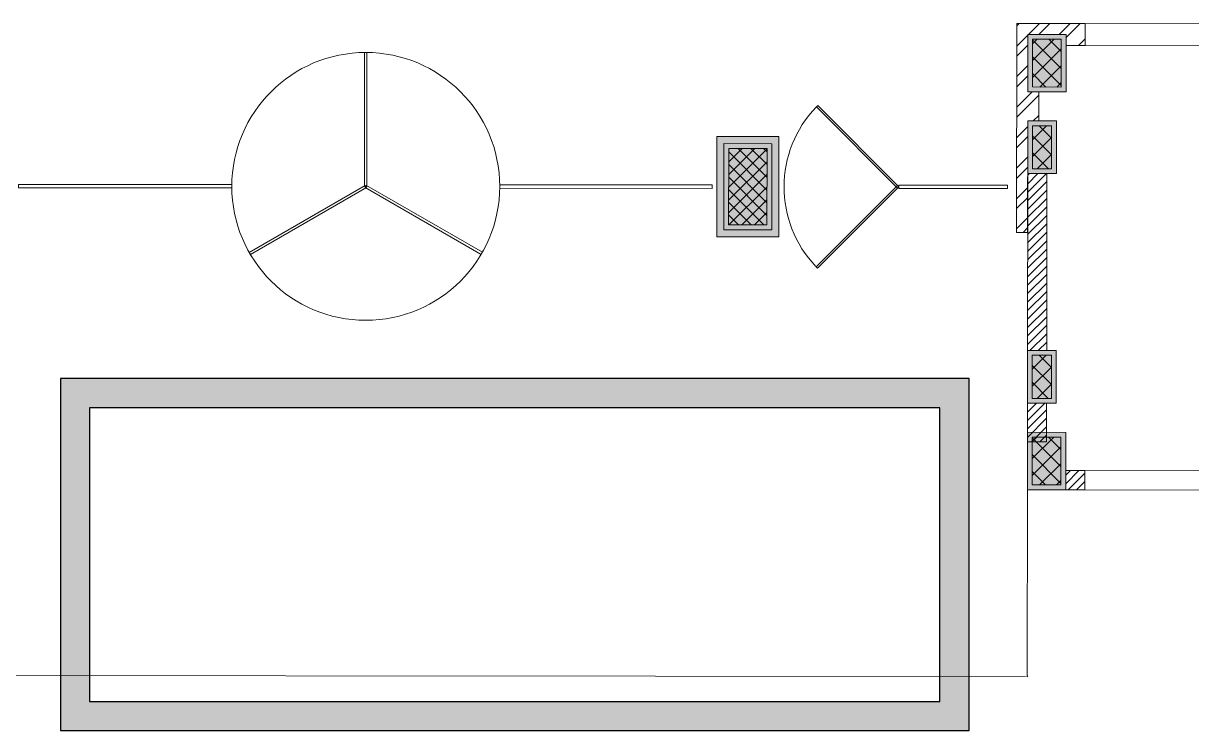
# Model space of a CAD drawing. Header units: inches. Extents: x -957 to 3394, y -3 to 3008.
# Drawn here: x 1816.7 to 2296.9, y 2209.2 to 2500 of the extents above; entities that cross this region are included whole.
import ezdxf

# ---------------------------------------------------------------- set-up
doc = ezdxf.new("R2010")
doc.units = ezdxf.units.IN
doc.header["$MEASUREMENT"] = 0
for name, color, linetype in [('hatches', 7, 'Continuous'), ('PDF_$0$Elevation_5 Light', 7, 'Continuous'), ('PDF_$0$glazing', 7, 'Continuous'), ('PDF_0', 7, 'Continuous'), ('PDF_Door', 7, 'Continuous'), ('PDF_Doors_Section', 7, 'Continuous'), ('PDF_Framing-Column', 7, 'Continuous'), ('PDF_Framing-Column Hatch', 7, 'Continuous'), ('PDF_GROUND', 7, 'Continuous'), ('PDF_Hatch - Brick Wall', 7, 'Continuous'), ('PDF_Hatch - Wall', 7, 'Continuous'), ('PDF_I-DOOR-OPEN', 7, 'Continuous'), ('PDF_I-WALL-HATCH', 7, 'Continuous'), ('PDF_Kerb', 7, 'Continuous'), ('PDF_Wall', 7, 'Continuous')]:
    doc.layers.add(name, color=color, linetype=linetype)

msp = doc.modelspace()

# ---------------------------------------------------------------- hatches: boundary and pattern name
at = {"layer": 'hatches', "true_color": 0x000000}
h = msp.add_hatch(color=18, dxfattribs=at)
h.dxf.hatch_style = 1
h.paths.add_polyline_path([(1831.9, 2353.98), (1831.9, 2209.23), (2205.45, 2209.23), (2205.45, 2353.98)])
h.paths.add_polyline_path([(2193.45, 2341.98), (2193.45, 2221.23), (1843.9, 2221.23), (1843.9, 2341.98)], flags=16)

# ---------------------------------------------------------------- linework, layer by layer
at = {"layer": 'PDF_$0$Elevation_5 Light', "lineweight": 0}
msp.add_circle((1957.41, 2433.01), 55.06, dxfattribs=at)
at = {"layer": 'PDF_$0$glazing', "lineweight": 0}
for points in [[(1957.9, 2433.01), (1957.88, 2488.07), (1956.9, 2488.07), (1956.92, 2433.01)], [(1957.16, 2433.44), (1909.49, 2405.89), (1909.98, 2405.04), (1957.66, 2432.59)], [(1957.16, 2432.59), (2004.86, 2405.07), (2005.35, 2405.92), (1957.66, 2433.44)]]:
    msp.add_lwpolyline(points, close=True, dxfattribs=at)
at = {"layer": 'PDF_0', "color": 7, "lineweight": 0, "true_color": 0xffffff}
for points in [[(2245.29, 2471.9), (2245.31, 2495.5), (2229.58, 2495.51), (2229.56, 2471.91)], [(2229.55, 2459.92), (2241.35, 2459.91), (2241.33, 2438.27), (2229.53, 2438.28)], [(2229.47, 2365.52), (2241.27, 2365.51), (2241.25, 2343.88), (2229.45, 2343.89)], [(2245.15, 2308.28), (2245.17, 2331.88), (2229.44, 2331.9), (2229.42, 2308.3)]]:
    msp.add_lwpolyline(points, close=True, dxfattribs=at)
at = {"layer": 'PDF_0', "lineweight": 0}
for points in [[(2101.72, 2453.54), (2127.28, 2453.52), (2127.25, 2412.22), (2101.68, 2412.24)], [(2104.67, 2450.58), (2124.33, 2450.57), (2124.3, 2415.17), (2104.64, 2415.19)]]:
    msp.add_lwpolyline(points, close=True, dxfattribs=at)
for points in [[(2229.42, 2308.3), (2229.35, 2231.51)], [(2228.57, 2231.52), (403.64, 2233.08)], [(2229.16, 2231.32), (2229.55, 2231.72)]]:
    msp.add_lwpolyline(points, dxfattribs=at)
at = {"layer": 'PDF_0', "color": 7, "lineweight": 0, "true_color": 0xffffff, "transparency": 33554559}
for points in [[(2245.29, 2471.9), (2245.31, 2495.5), (2229.56, 2471.91), (2229.58, 2495.51)], [(2229.55, 2459.92), (2241.35, 2459.91), (2229.53, 2438.28), (2241.33, 2438.27)], [(2229.47, 2365.52), (2241.27, 2365.51), (2229.45, 2343.89), (2241.25, 2343.88)], [(2245.15, 2308.28), (2245.17, 2331.88), (2229.42, 2308.3), (2229.44, 2331.9)]]:
    msp.add_solid(points, dxfattribs=at)
at = {"layer": 'PDF_Door', "lineweight": 0}
msp.add_arc((2176.86, 2432.78), 47.48, 136.0544, 223.6114, dxfattribs=at)
at = {"layer": 'PDF_Doors_Section', "lineweight": 0}
for points in [[(1902.35, 2433.75), (1814.64, 2433.83), (1814.64, 2432.44), (1902.35, 2432.37)], [(2099.84, 2433.58), (2012.47, 2433.66), (2012.47, 2432.27), (2099.84, 2432.2)], [(2221.22, 2433.48), (2176.58, 2433.52), (2176.58, 2432.13), (2221.22, 2432.09)]]:
    msp.add_lwpolyline(points, close=True, dxfattribs=at)
at = {"layer": 'PDF_Framing-Column', "lineweight": 0}
for points in [[(2229.58, 2495.51), (2245.31, 2495.5), (2245.29, 2471.9), (2229.56, 2471.91)], [(2231.54, 2493.54), (2243.34, 2493.53), (2243.32, 2473.87), (2231.53, 2473.88)], [(2229.55, 2459.92), (2241.35, 2459.91), (2241.33, 2438.27), (2229.53, 2438.28)], [(2231.51, 2457.95), (2239.38, 2457.94), (2239.36, 2440.24), (2231.5, 2440.25)], [(2104.64, 2415.19), (2124.3, 2415.17), (2124.33, 2450.57), (2104.67, 2450.58)], [(2106.6, 2417.15), (2122.34, 2417.14), (2122.36, 2448.6), (2106.63, 2448.62)], [(2229.47, 2365.52), (2241.27, 2365.51), (2241.25, 2343.88), (2229.45, 2343.89)], [(2231.43, 2363.56), (2239.3, 2363.55), (2239.28, 2345.85), (2231.42, 2345.86)], [(2229.44, 2331.9), (2245.17, 2331.88), (2245.15, 2308.28), (2229.42, 2308.3)], [(2231.4, 2329.93), (2243.2, 2329.92), (2243.18, 2310.25), (2231.39, 2310.26)]]:
    msp.add_lwpolyline(points, close=True, dxfattribs=at)
at = {"layer": 'PDF_Framing-Column Hatch', "lineweight": 0}
for points in [[(2231.53, 2484.73), (2240.36, 2493.53)], [(2231.54, 2491.68), (2233.4, 2493.54)], [(2243.33, 2481.48), (2231.54, 2493.29)], [(2243.34, 2488.43), (2238.24, 2493.54)], [(2231.53, 2477.78), (2243.34, 2489.56)], [(2243.33, 2474.52), (2231.54, 2486.33)], [(2237.03, 2473.87), (2231.53, 2479.38)], [(2234.58, 2473.87), (2243.33, 2482.61)], [(2241.53, 2473.87), (2243.33, 2475.66)], [(2231.51, 2452.19), (2237.28, 2457.94)], [(2239.37, 2452.87), (2234.31, 2457.95)], [(2231.5, 2445.23), (2239.37, 2453.09)], [(2239.37, 2445.92), (2231.51, 2453.79)], [(2106.62, 2437.88), (2117.37, 2448.61)], [(2106.62, 2432.67), (2122.36, 2448.38)], [(2106.63, 2448.31), (2106.94, 2448.62)], [(2106.63, 2443.1), (2112.15, 2448.61)], [(2122.35, 2431.51), (2106.63, 2447.26)], [(2122.35, 2436.73), (2110.49, 2448.61)], [(2122.36, 2441.94), (2115.7, 2448.61)], [(2122.36, 2447.15), (2120.92, 2448.6)], [(2238.09, 2440.24), (2231.5, 2446.84)], [(2233.47, 2440.25), (2239.37, 2446.14)], [(2106.61, 2427.45), (2122.36, 2443.17)], [(2122.34, 2426.3), (2106.62, 2442.04)], [(2106.61, 2422.24), (2122.35, 2437.96)], [(2122.34, 2421.08), (2106.62, 2436.83)], [(2121.07, 2417.14), (2106.62, 2431.61)], [(2106.73, 2417.15), (2122.35, 2432.74)], [(2115.85, 2417.14), (2106.61, 2426.4)], [(2111.95, 2417.15), (2122.34, 2427.53)], [(2110.64, 2417.15), (2106.61, 2421.18)], [(2117.16, 2417.14), (2122.34, 2422.31)], [(2231.43, 2357.79), (2237.19, 2363.55)], [(2239.29, 2358.48), (2234.23, 2363.55)], [(2231.42, 2350.84), (2239.29, 2358.7)], [(2239.29, 2351.53), (2231.43, 2359.4)], [(2238, 2345.85), (2231.42, 2352.45)], [(2233.39, 2345.86), (2239.29, 2351.75)], [(2231.39, 2321.11), (2240.22, 2329.92)], [(2231.4, 2328.07), (2233.26, 2329.93)], [(2243.19, 2317.86), (2231.4, 2329.67)], [(2243.2, 2324.82), (2238.1, 2329.92)], [(2231.39, 2314.16), (2243.2, 2325.95)], [(2243.19, 2310.91), (2231.4, 2322.72)], [(2236.89, 2310.26), (2231.39, 2315.77)], [(2234.44, 2310.26), (2243.19, 2319)], [(2241.39, 2310.25), (2243.19, 2312.05)]]:
    msp.add_lwpolyline(points, dxfattribs=at)
at = {"layer": 'PDF_Framing-Column Hatch', "lineweight": 0, "transparency": 33554559}
for points in [[(2229.58, 2495.51), (2245.31, 2495.5), (2229.56, 2471.91), (2245.29, 2471.9)], [(2231.54, 2493.54), (2243.34, 2493.53), (2231.53, 2473.88), (2243.32, 2473.87)], [(2229.55, 2459.92), (2241.35, 2459.91), (2229.53, 2438.28), (2241.33, 2438.27)], [(2231.51, 2457.95), (2239.38, 2457.94), (2231.5, 2440.25), (2239.36, 2440.24)], [(2104.64, 2415.19), (2124.3, 2415.17), (2104.67, 2450.58), (2124.33, 2450.57)], [(2106.6, 2417.15), (2122.34, 2417.14), (2106.63, 2448.62), (2122.36, 2448.6)], [(2229.47, 2365.52), (2241.27, 2365.51), (2229.45, 2343.89), (2241.25, 2343.88)], [(2231.43, 2363.56), (2239.3, 2363.55), (2231.42, 2345.86), (2239.28, 2345.85)], [(2229.44, 2331.9), (2245.17, 2331.88), (2229.42, 2308.3), (2245.15, 2308.28)], [(2231.4, 2329.93), (2243.2, 2329.92), (2231.39, 2310.26), (2243.18, 2310.25)]]:
    msp.add_solid(points, dxfattribs=at)
at = {"layer": 'PDF_GROUND', "color": 18, "true_color": 0x000000}
for points in [[(2205.45, 2353.98), (1831.9, 2353.98), (1831.9, 2209.23), (2205.45, 2209.23)], [(2193.45, 2341.98), (1843.9, 2341.98), (1843.9, 2221.23), (2193.45, 2221.23)]]:
    msp.add_lwpolyline(points, close=True, dxfattribs=at)
at = {"layer": 'PDF_Hatch - Brick Wall', "lineweight": 0}
for points in [[(2225.06, 2499), (2226.09, 2500.04)], [(2229.91, 2495.51), (2234.44, 2500.03)], [(2234.08, 2495.51), (2238.61, 2500.02)], [(2242.43, 2495.5), (2246.95, 2500.02)], [(2245.31, 2494.21), (2251.12, 2500.01)], [(2225.05, 2490.66), (2229.58, 2495.18)], [(2250.41, 2490.97), (2253.17, 2493.73)], [(2225.05, 2486.49), (2229.57, 2491.01)], [(2225.04, 2478.14), (2229.57, 2482.66)], [(2225.04, 2473.97), (2229.56, 2478.49)], [(2225.03, 2465.63), (2231.32, 2471.91)], [(2225.03, 2461.46), (2234.08, 2470.5)], [(2231.83, 2459.91), (2234.08, 2462.15)], [(2225.02, 2453.11), (2229.55, 2457.63)], [(2225.02, 2448.94), (2229.54, 2453.46)], [(2225.01, 2440.6), (2229.53, 2445.12)], [(2225, 2436.43), (2229.53, 2440.95)], [(2225, 2428.08), (2229.52, 2432.6)], [(2224.99, 2423.91), (2229.52, 2428.43)], [(2224.99, 2415.57), (2229.51, 2420.09)], [(2227.69, 2414.1), (2229.51, 2415.92)]]:
    msp.add_lwpolyline(points, dxfattribs=at)
at = {"layer": 'PDF_Hatch - Wall', "lineweight": 0}
for points in [[(2229.52, 2430.62), (2237.2, 2438.28)], [(2229.52, 2427.14), (2237.39, 2435)], [(2229.53, 2437.57), (2230.24, 2438.28)], [(2229.53, 2434.09), (2233.72, 2438.28)], [(2229.52, 2423.67), (2237.39, 2431.52)], [(2229.51, 2420.19), (2237.39, 2428.05)], [(2229.51, 2416.71), (2237.38, 2424.57)], [(2229.51, 2413.24), (2237.38, 2421.1)], [(2229.5, 2409.76), (2237.38, 2417.62)], [(2229.5, 2406.28), (2237.37, 2414.14)], [(2229.5, 2402.81), (2237.37, 2410.67)], [(2229.5, 2399.33), (2237.37, 2407.19)], [(2229.49, 2395.85), (2237.37, 2403.71)], [(2229.49, 2392.38), (2237.36, 2400.24)], [(2229.49, 2388.9), (2237.36, 2396.76)], [(2229.48, 2385.43), (2237.36, 2393.28)], [(2229.48, 2381.95), (2237.35, 2389.81)], [(2229.47, 2375), (2237.35, 2382.86)], [(2229.48, 2378.47), (2237.35, 2386.33)], [(2229.47, 2371.52), (2237.34, 2379.38)], [(2229.47, 2368.04), (2237.34, 2375.9)], [(2230.42, 2365.52), (2237.34, 2372.43)], [(2233.9, 2365.52), (2237.34, 2368.95)], [(2229.44, 2336.76), (2236.58, 2343.89)], [(2229.45, 2343.71), (2229.63, 2343.89)], [(2229.45, 2340.23), (2233.11, 2343.89)], [(2229.44, 2333.28), (2237.31, 2341.14)], [(2229.44, 2329.8), (2237.31, 2337.66)], [(2231.07, 2327.96), (2237.31, 2334.19)], [(2234.55, 2327.96), (2237.3, 2330.71)], [(2245.15, 2310.76), (2250.55, 2316.15)], [(2245.16, 2314.24), (2247.07, 2316.15)], [(2246.15, 2308.28), (2253.02, 2315.14)], [(2249.63, 2308.28), (2253.02, 2311.67)]]:
    msp.add_lwpolyline(points, dxfattribs=at)
at = {"layer": 'PDF_I-DOOR-OPEN', "lineweight": 0}
for points in [[(2142.68, 2465.73), (2176.02, 2432.33), (2176.58, 2432.89), (2143.23, 2466.29)], [(2142.62, 2399.97), (2176.02, 2433.32), (2176.58, 2432.76), (2143.18, 2399.42)]]:
    msp.add_lwpolyline(points, close=True, dxfattribs=at)
at = {"layer": 'PDF_I-WALL-HATCH', "lineweight": 0, "transparency": 33554559}
for points in [[(2101.72, 2453.54), (2127.28, 2453.52), (2101.68, 2412.24), (2127.25, 2412.22)], [(2104.67, 2450.58), (2124.33, 2450.57), (2104.64, 2415.19), (2124.3, 2415.17)]]:
    msp.add_solid(points, dxfattribs=at)
at = {"layer": 'PDF_Kerb', "lineweight": 0}
msp.add_lwpolyline([(2253.18, 2499.42), (2253.18, 2499.62)], dxfattribs=at)
at = {"layer": 'PDF_Wall', "lineweight": 0}
for points in [[(2229.58, 2495.51), (2229.56, 2471.91), (2234.08, 2471.91), (2234.07, 2459.91), (2229.55, 2459.92), (2229.51, 2414.1), (2224.99, 2414.1), (2225.06, 2500.04), (2253.18, 2500.01), (2253.17, 2490.97), (2245.31, 2490.97), (2245.31, 2495.5)], [(2237.33, 2365.52), (2237.4, 2438.28), (2229.53, 2438.28), (2229.47, 2365.52)], [(2237.3, 2327.96), (2237.31, 2343.89), (2229.45, 2343.89), (2229.43, 2327.96)], [(2245.15, 2308.28), (2253.02, 2308.28), (2253.02, 2316.14), (2245.16, 2316.15)]]:
    msp.add_lwpolyline(points, close=True, dxfattribs=at)
for points in [[(2253.18, 2500.01), (2380.02, 2499.9)], [(2253.17, 2490.97), (2379.03, 2490.86)], [(2253.02, 2316.14), (2378.88, 2316.04)], [(2253.02, 2308.28), (2378.87, 2308.17)]]:
    msp.add_lwpolyline(points, dxfattribs=at)

doc.saveas('drawing.dxf')
